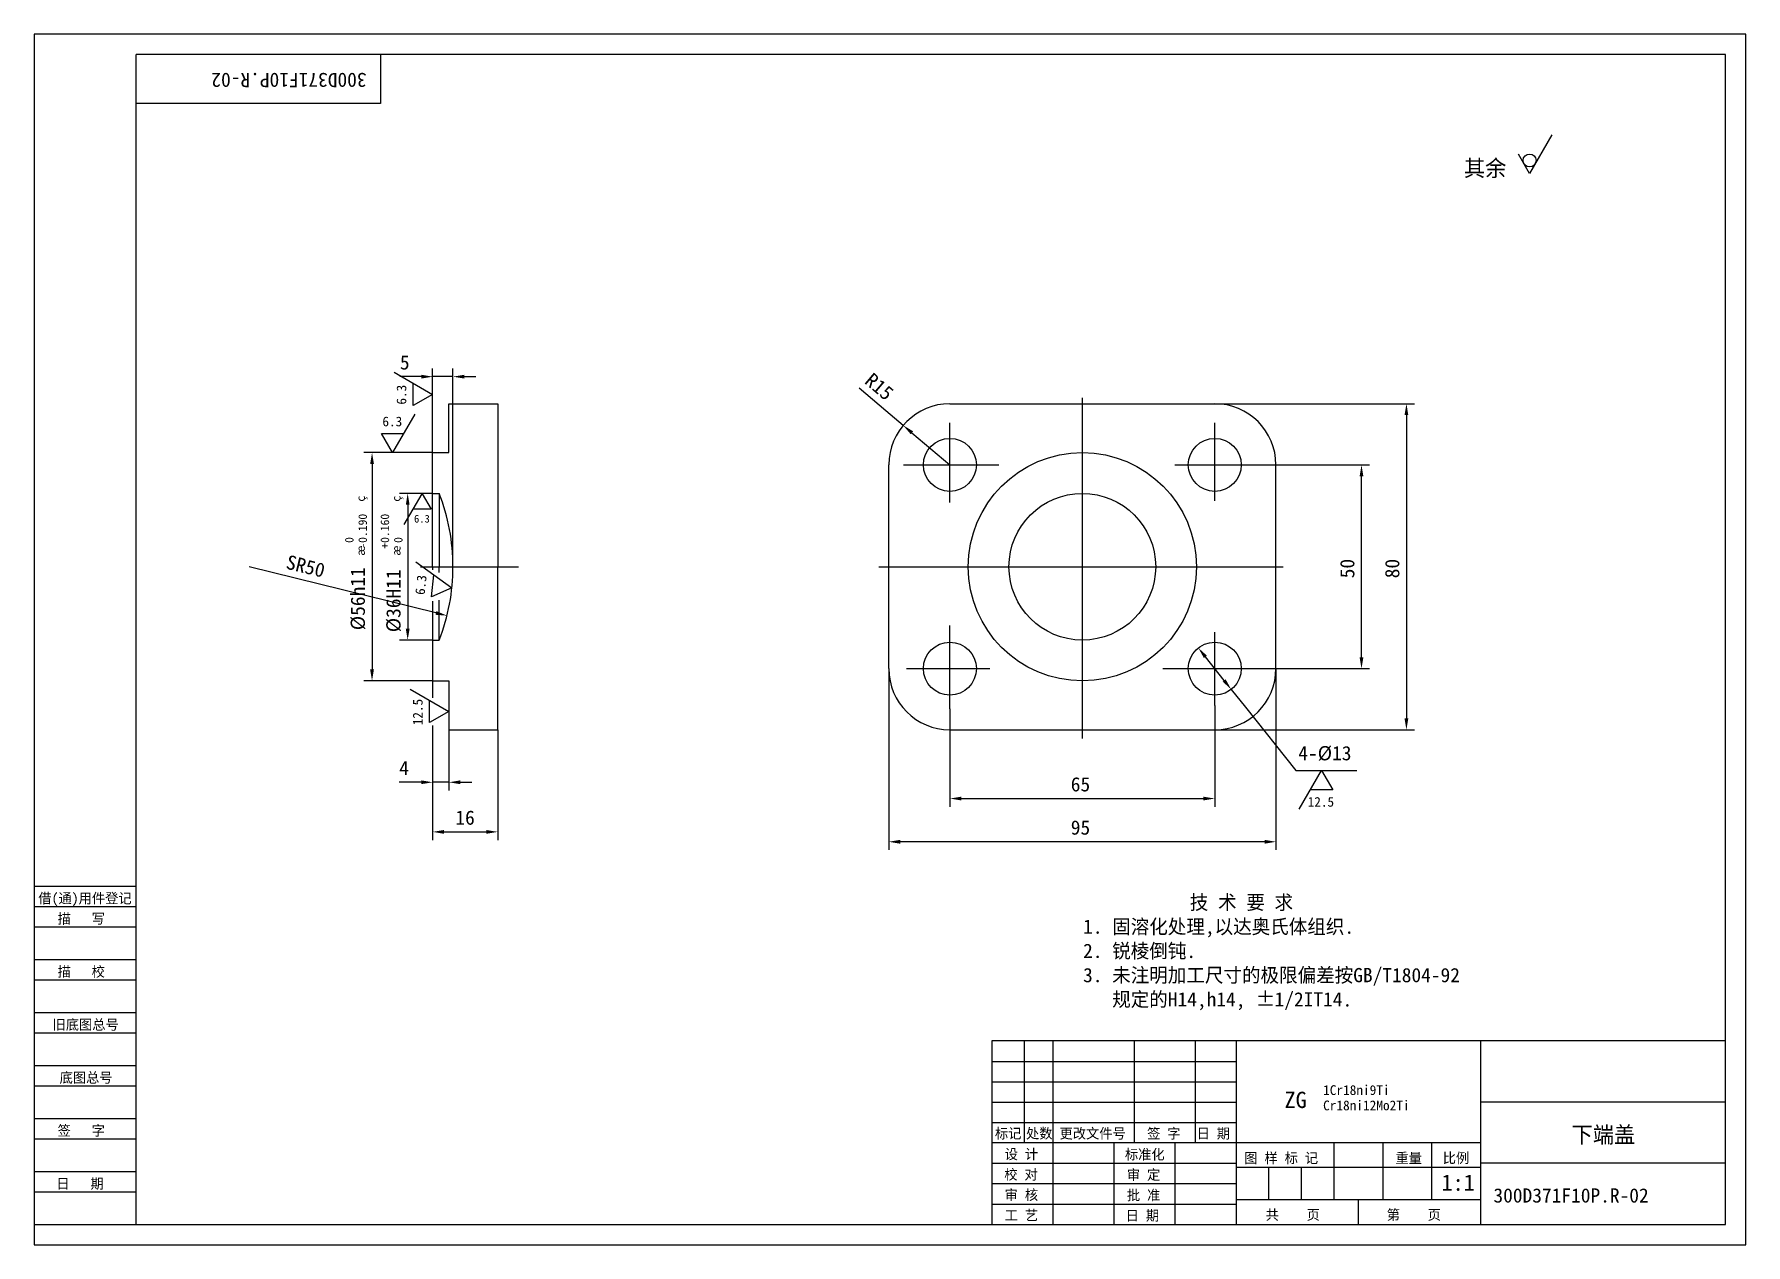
# Model space of a CAD drawing. Header units: metres. Extents: x 0 to 420, y 0 to 297.
import ezdxf

# ---------------------------------------------------------------- set-up
doc = ezdxf.new("R2010")
doc.units = ezdxf.units.M
for name, color, linetype in [('C', 6, 'Continuous'), ('D', 1, 'Continuous'), ('FL', 5, 'Continuous'), ('T', 7, 'Continuous'), ('TL', 4, 'Continuous')]:
    doc.layers.add(name, color=color, linetype=linetype)

# ---------------------------------------------------------------- blocks, each defined once
blk = doc.blocks.new('TUKUN3')
at = {"layer": 'FL'}
for p, q in [((420, 297), (0, 297)), ((0, 297), (0, 0)), ((420, 0), (420, 297)), ((0, 78), (25, 78)), ((0, 70), (25, 70)), ((0, 65), (25, 65)), ((0, 57), (25, 57)), ((0, 52), (25, 52)), ((243, 25), (243, 50)), ((250, 5), (250, 50)), ((270, 25), (270, 50)), ((285, 25), (285, 50)), ((0, 44), (25, 44)), ((235, 45), (295, 45)), ((0, 39), (25, 39)), ((235, 40), (295, 40)), ((235, 35), (295, 35)), ((0, 31), (25, 31)), ((235, 30), (295, 30)), ((0, 26), (25, 26)), ((280, 5), (280, 25)), ((0, 18), (25, 18)), ((235, 20), (295, 20)), ((0, 13), (25, 13)), ((235, 15), (295, 15)), ((235, 10), (295, 10)), ((0, 0), (420, 0))]:
    blk.add_line(p, q, dxfattribs=at)
at = {"layer": 'TL'}
for p, q in [((415, 292), (25, 292)), ((25, 5), (25, 292)), ((85, 292), (85, 280)), ((415, 5), (415, 292)), ((85, 280), (25, 280)), ((0, 88), (25, 88)), ((0, 83), (25, 83)), ((415, 50), (235, 50)), ((235, 50), (235, 5)), ((295, 5), (295, 50)), ((355, 5), (355, 50)), ((415, 35), (355, 35)), ((355, 25), (235, 25)), ((265, 5), (265, 25)), ((319, 11), (319, 25)), ((331, 11), (331, 25)), ((343, 11), (343, 25)), ((295, 19), (355, 19)), ((303, 11), (303, 19)), ((311, 11), (311, 19)), ((415, 20), (355, 20)), ((355, 11), (295, 11)), ((325, 5), (325, 11)), ((0, 5), (415, 5))]:
    blk.add_line(p, q, dxfattribs=at)
at = {"layer": 'T'}
for s, p in [('借(通)用件登记', (1, 83.76)), ('描   写', (5.74, 78.76)), ('描   校', (5.74, 65.76)), ('旧底图总号', (4.49, 52.76)), ('底图总号', (6.22, 39.76)), ('签   字', (5.74, 26.76)), ('标记', (235.75, 26.07)), ('处数', (243.38, 26.07)), ('更改文件号', (251.61, 26.07)), ('签 字', (273.1, 26.07)), ('日 期', (285.23, 26.07)), ('设 计', (238.14, 20.99)), ('标准化', (267.65, 20.93)), ('图 样 标 记', (296.95, 20.04)), ('重量', (334.03, 20.04)), ('比例', (345.64, 20.04)), ('校 对', (238.05, 15.99)), ('审 定', (268.13, 15.93)), ('日   期', (5.45, 13.76)), ('审 核', (238.14, 10.99)), ('批 准', (268.13, 10.93)), ('工 艺', (238.14, 5.99)), ('日 期', (267.84, 5.93)), ('共    页', (302.18, 6.13)), ('第    页', (331.9, 6.13))]:
    blk.add_text(s, height=2.5, dxfattribs=at).set_placement(p)

msp = doc.modelspace()

# ---------------------------------------------------------------- linework, layer by layer
at = {"layer": 'C'}
for p, q in [((257.2, 124.17), (257.2, 207.81)), ((224.7, 182.1), (224.7, 201.69)), ((289.7, 182.51), (289.7, 201.69)), ((213.29, 191.35), (236.71, 191.35)), ((279.88, 191.35), (299.63, 191.35)), ((94.76, 166.35), (118.8, 166.35)), ((207.3, 166.35), (306.51, 166.35)), ((224.7, 131.51), (224.7, 151.91)), ((289.7, 132.33), (289.7, 150.28)), ((214.02, 141.35), (234.51, 141.35)), ((276.95, 141.35), (299.57, 141.35))]:
    msp.add_line(p, q, dxfattribs=at)
at = {"layer": 'D'}
for p, q in [((372.42, 272.34), (366.95, 262.87)), ((366.95, 262.87), (364.22, 267.6)), ((97.76, 194.35), (97.76, 214.99)), ((102.76, 166.35), (102.76, 214.99)), ((88.29, 214.08), (97.76, 208.62)), ((92.16, 212.99), (89.73, 212.99)), ((94.96, 212.99), (92.16, 212.99)), ((93.02, 205.89), (93.02, 211.35)), ((102.76, 212.99), (97.76, 212.99)), ((105.56, 212.99), (108.36, 212.99)), ((208.96, 204.64), (202.4, 210.19)), ((97.76, 208.62), (93.02, 205.89)), ((289.7, 206.35), (338.73, 206.35)), ((93.4, 203.82), (87.93, 194.35)), ((213.24, 201.03), (208.96, 204.64)), ((336.73, 203.55), (336.73, 129.15)), ((87.93, 194.35), (85.2, 199.08)), ((85.2, 199.08), (90.66, 199.08)), ((215.38, 199.22), (224.7, 191.35)), ((97.76, 194.35), (80.9, 194.35)), ((82.9, 191.55), (82.9, 141.15)), ((299.63, 191.35), (327.7, 191.35)), ((325.7, 144.15), (325.7, 188.55)), ((97.76, 184.35), (89.64, 184.35)), ((90.82, 176.68), (95.19, 184.25)), ((91.64, 181.55), (91.64, 151.15)), ((95.19, 184.25), (97.38, 180.47)), ((97.38, 180.47), (93, 180.47)), ((98.58, 155.02), (52.76, 166.35)), ((93.64, 167.59), (102.49, 161.17)), ((97.5, 158.94), (98.06, 164.38)), ((102.49, 161.17), (97.5, 158.94)), ((97.76, 148.35), (89.64, 148.35)), ((291.99, 138.45), (287.4, 144.25)), ((209.7, 141.35), (209.7, 96.87)), ((299.57, 141.35), (327.7, 141.35)), ((304.7, 141.35), (304.7, 96.87)), ((97.76, 138.35), (80.9, 138.35)), ((92.29, 136.32), (101.76, 130.86)), ((97.76, 138.35), (97.76, 134.15)), ((293.73, 136.26), (297.22, 131.87)), ((97.02, 128.13), (97.02, 133.59)), ((101.76, 130.86), (97.02, 128.13)), ((224.7, 131.51), (224.7, 107.48)), ((289.7, 132.33), (289.7, 107.48)), ((297.22, 131.87), (309.55, 116.32)), ((97.76, 127.43), (97.76, 111.47)), ((101.76, 126.35), (101.76, 111.47)), ((113.76, 126.35), (113.76, 99.3)), ((289.7, 126.35), (338.73, 126.35)), ((92.16, 113.47), (89.57, 113.47)), ((94.96, 113.47), (92.16, 113.47)), ((101.76, 113.47), (97.76, 113.47)), ((104.56, 113.47), (107.36, 113.47)), ((309.55, 116.32), (324.55, 116.32)), ((310.44, 106.85), (315.9, 116.32)), ((315.9, 116.32), (318.64, 111.59)), ((97.76, 111.47), (97.76, 99.3)), ((227.5, 109.48), (286.9, 109.48)), ((318.64, 111.59), (313.17, 111.59)), ((100.56, 101.3), (110.96, 101.3)), ((301.9, 98.87), (212.5, 98.87))]:
    msp.add_line(p, q, dxfattribs=at)
msp.add_circle((366.95, 266.03), 1.58, dxfattribs=at)
for points in [[(94.96, 213.45), (94.96, 212.52), (97.76, 212.99)], [(105.56, 213.45), (105.56, 212.52), (102.76, 212.99)], [(336.26, 203.55), (337.19, 203.55), (336.73, 206.35)], [(215.07, 198.87), (215.68, 199.58), (213.24, 201.03)], [(82.43, 191.55), (83.36, 191.55), (82.9, 194.35)], [(325.24, 188.55), (326.17, 188.55), (325.7, 191.35)], [(91.18, 181.55), (92.11, 181.55), (91.64, 184.35)], [(98.46, 154.57), (98.69, 155.47), (101.29, 154.35)], [(91.18, 151.15), (92.11, 151.15), (91.64, 148.35)], [(287.03, 143.96), (287.76, 144.54), (285.66, 146.44)], [(325.24, 144.15), (326.17, 144.15), (325.7, 141.35)], [(82.43, 141.15), (83.36, 141.15), (82.9, 138.35)], [(291.63, 138.16), (292.36, 138.74), (293.73, 136.26)], [(336.26, 129.15), (337.19, 129.15), (336.73, 126.35)], [(94.96, 113.94), (94.96, 113.01), (97.76, 113.47)], [(104.56, 113.94), (104.56, 113.01), (101.76, 113.47)], [(227.5, 109.94), (227.5, 109.01), (224.7, 109.48)], [(286.9, 109.94), (286.9, 109.01), (289.7, 109.48)], [(100.56, 101.76), (100.56, 100.83), (97.76, 101.3)], [(110.96, 101.76), (110.96, 100.83), (113.76, 101.3)], [(212.5, 99.34), (212.5, 98.4), (209.7, 98.87)], [(301.9, 99.34), (301.9, 98.4), (304.7, 98.87)]]:
    msp.add_solid(points, dxfattribs=at)
at = {"layer": 'TL'}
for p, q in [((101.76, 194.35), (101.76, 206.35)), ((101.76, 206.35), (113.76, 206.35)), ((113.76, 206.35), (113.76, 166.35)), ((224.7, 206.35), (289.7, 206.35)), ((97.76, 184.35), (97.76, 194.35)), ((97.76, 194.35), (101.76, 194.35)), ((209.7, 141.35), (209.7, 191.35)), ((304.7, 141.35), (304.7, 191.35)), ((97.76, 166.35), (97.76, 184.35)), ((97.76, 184.35), (99.4, 184.35)), ((99.4, 184.35), (99.4, 166.35)), ((97.76, 166.35), (97.76, 165.61)), ((99.4, 164.93), (99.4, 166.35)), ((113.76, 126.35), (113.76, 166.35)), ((97.76, 157.88), (97.76, 148.35)), ((99.4, 148.35), (99.4, 158.17)), ((97.76, 148.35), (97.76, 138.35)), ((97.76, 148.35), (99.4, 148.35)), ((97.76, 138.35), (101.76, 138.35)), ((101.76, 138.35), (101.76, 126.35)), ((101.76, 126.35), (113.76, 126.35)), ((224.7, 126.35), (289.7, 126.35))]:
    msp.add_line(p, q, dxfattribs=at)
for centre, radius in [((224.7, 191.35), 6.5), ((289.7, 191.35), 6.5), ((257.2, 166.35), 28), ((257.2, 166.35), 18), ((224.7, 141.35), 6.5), ((289.7, 141.35), 6.5)]:
    msp.add_circle(centre, radius, dxfattribs=at)
for centre, radius, start, end in [((224.7, 191.35), 15, 90, 180), ((289.7, 191.35), 15, 0, 90), ((52.76, 166.35), 50, 0, 21.1), ((52.76, 166.35), 50, 338.9, 0), ((224.7, 141.35), 15, 180, 270), ((289.7, 141.35), 15, 270, 0)]:
    msp.add_arc(centre, radius, start, end, dxfattribs=at)

# ---------------------------------------------------------------- block references
at = {"layer": 'D'}
msp.add_blockref('TUKUN3', (0, 0), dxfattribs=at)

# ---------------------------------------------------------------- texts
for s, height, rotation, p in [('300D371F10P.R-02', 3.5, 180, (81.56, 287.5)), ('6.3', 2.38, 90, (91.3, 206.13)), ('R15', 3.5, 319.81, (203.53, 211.52)), ('%%231', 2.1, 90, (81.15, 182.32)), ('%%231', 2.1, 90, (89.89, 182.32)), ('-0.190', 2.1, 90, (81.64, 170.77)), ('+0.160', 2.1, 90, (87.09, 170.77)), (' 0', 2.1, 90, (78.35, 170.77)), (' 0', 2.1, 90, (90.38, 170.77)), ('SR50', 3.5, 346.11, (61.57, 165.93)), ('%%230', 2.1, 90, (81.15, 169.02)), ('%%230', 2.1, 90, (89.89, 169.02)), ('50', 3.5, 90, (323.95, 163.52)), ('80', 3.5, 90, (334.98, 163.52)), ('%%C56h11', 3.5, 90, (81.15, 150.77)), ('%%C36H11', 3.5, 90, (89.89, 150.27)), ('6.3', 2.38, 84.05, (95.81, 159.36)), ('12.5', 2.38, 90, (95.3, 127.46))]:
    msp.add_text(s, height=height, rotation=rotation, dxfattribs=at).set_placement(p)
for s, height, p in [('其余', 4, (350.85, 262.14)), ('5', 3.5, (89.73, 214.74)), ('6.3', 2.38, (85.44, 200.81)), ('6.3', 1.9, (93.2, 177.19)), ('4-%%C13', 3.5, (310.19, 118.86)), ('4', 3.5, (89.57, 115.22)), ('65', 3.5, (254.36, 111.23)), ('12.5', 2.38, (312.5, 107.48)), ('16', 3.5, (103.34, 103.05)), ('95', 3.5, (254.36, 100.62)), ('            技 术 要 求', 3.5, (255, 82.26)), (' 1. 固溶化处理,以达奥氏体组织.', 3.5, (255, 76.31)), (' 2. 锐棱倒钝.', 3.5, (255, 70.36)), (' 3. 未注明加工尺寸的极限偏差按GB/T1804-92', 3.5, (255, 64.41)), ('    规定的H14,h14,   1/2IT14.', 3.5, (255, 58.46)), ('%%P', 3.5, (299.76, 58.6)), ('1Cr18ni9Ti', 2.4, (316.28, 36.75)), ('ZG', 4, (306.81, 33.55)), ('Cr18ni12Mo2Ti', 2.4, (316.28, 32.99)), ('下端盖', 4, (377.26, 25.01)), ('1:1', 4, (345.33, 13.24)), ('300D371F10P.R-02', 3.5, (358.08, 10.35))]:
    msp.add_text(s, height=height, dxfattribs=at).set_placement(p)

doc.saveas('drawing.dxf')
